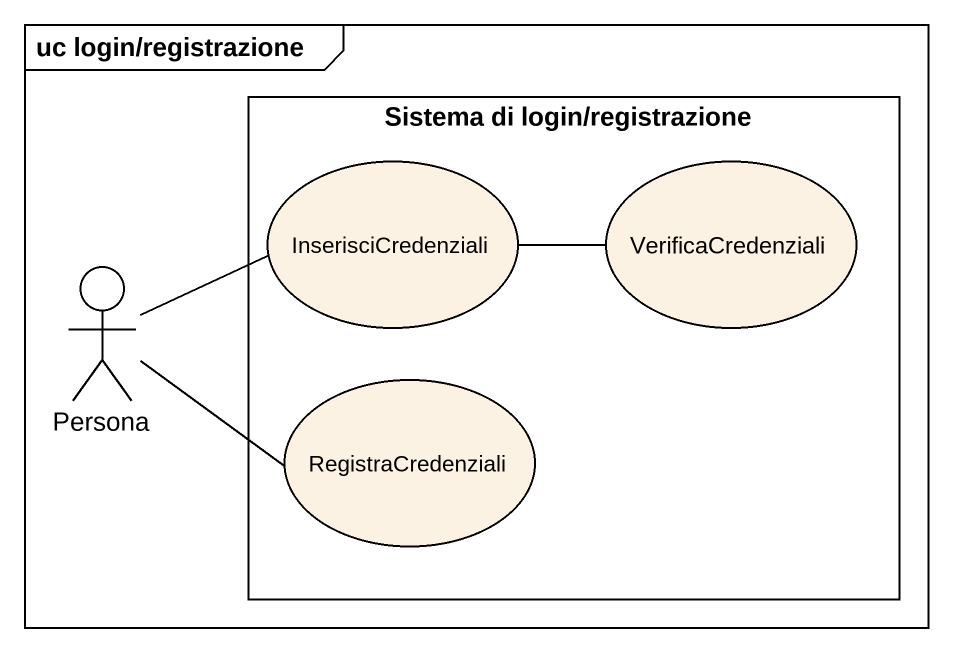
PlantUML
@startuml
mainframe uc login/registrazione
rectangle "Sistema di login/registrazione" as Sistema_di_login {
  usecase InserisciCredenziali
  usecase VerificaCredenziali
  usecase RegistraCredenziali
}
actor Persona
InserisciCredenziali -right- VerificaCredenziali
Persona -right- InserisciCredenziali
Persona -right- RegistraCredenziali
@enduml
